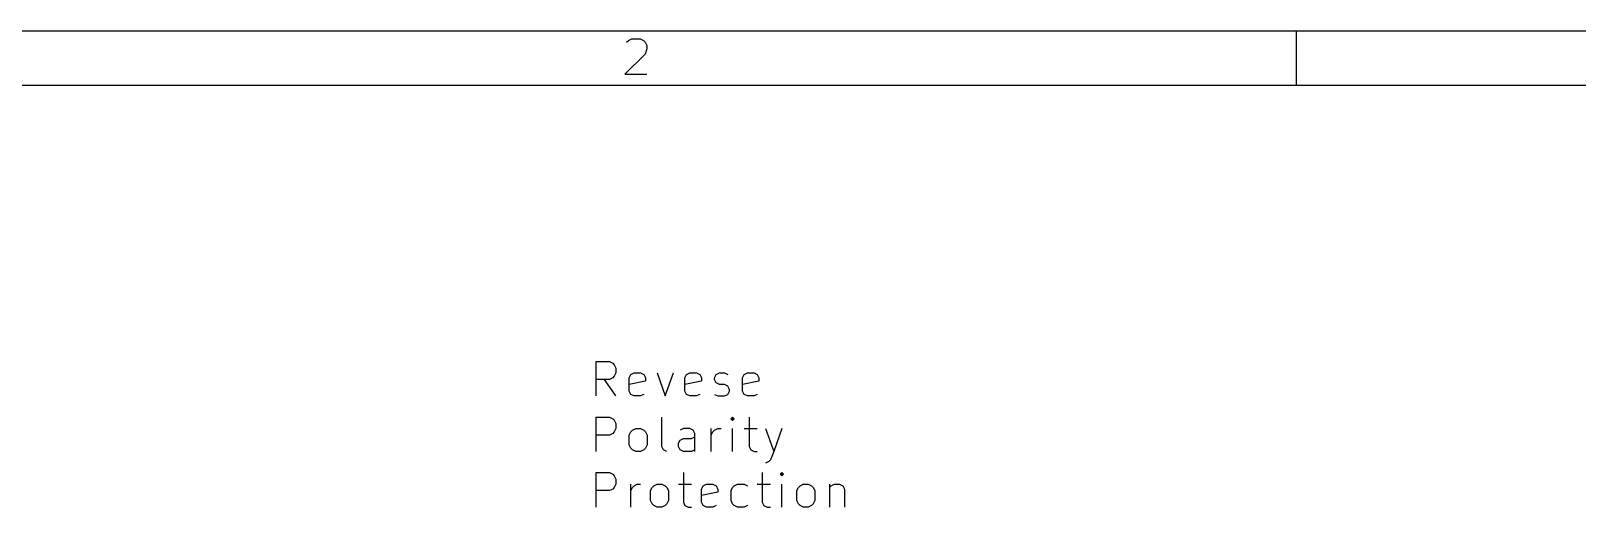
# Model space of a CAD drawing. Header units: millimetres. Extents: x 10 to 287, y -200 to -10.
# Drawn here: x 63.4 to 120.3, y -27.5 to -10 of the extents above; entities that cross this region are included whole.
import ezdxf

# ---------------------------------------------------------------- set-up
doc = ezdxf.new("R2010")
doc.units = ezdxf.units.MM
doc.layers.add('LIGHTBLUE', color=172, linetype='CONTINUOUS')
doc.layers.add('RED', color=14, linetype='CONTINUOUS')

msp = doc.modelspace()

# ---------------------------------------------------------------- linework, layer by layer
at = {"layer": 'LIGHTBLUE', "linetype": 'CONTINUOUS'}
for p, q in [((84.2267, -23.437), (84.2267, -22.167)), ((84.2267, -22.167), (84.7105, -22.167)), ((84.7105, -22.167), (84.8315, -22.2275)), ((84.8315, -22.2275), (84.892, -22.288)), ((84.892, -22.7113), (84.8315, -22.7718)), ((84.892, -22.288), (84.9524, -22.4089)), ((84.9524, -22.5904), (84.892, -22.7113)), ((84.9524, -22.4089), (84.9524, -22.5904)), ((85.4363, -22.7718), (85.4967, -22.6508)), ((85.4967, -22.6508), (85.6177, -22.5904)), ((85.6177, -22.5904), (85.8596, -22.5904)), ((85.8596, -22.5904), (85.9805, -22.6508)), ((85.9805, -22.6508), (86.041, -22.7718)), ((86.4644, -22.5904), (86.7668, -23.437)), ((86.7668, -23.437), (87.0691, -22.5904)), ((87.4925, -22.7718), (87.5529, -22.6508)), ((87.5529, -22.6508), (87.6739, -22.5904)), ((87.6739, -22.5904), (87.9158, -22.5904)), ((87.9158, -22.5904), (88.0367, -22.6508)), ((88.0367, -22.6508), (88.0972, -22.7718)), ((88.5811, -22.7718), (88.6415, -22.6508)), ((88.6415, -22.6508), (88.7625, -22.5904)), ((88.7625, -22.5904), (88.9439, -22.5904)), ((88.9439, -22.5904), (89.0649, -22.6508)), ((89.6092, -22.7718), (89.6696, -22.6508)), ((89.6696, -22.6508), (89.7906, -22.5904)), ((89.7906, -22.5904), (90.0325, -22.5904)), ((90.0325, -22.5904), (90.1534, -22.6508)), ((90.1534, -22.6508), (90.2139, -22.7718)), ((84.7105, -22.8323), (84.2267, -22.8323)), ((84.9524, -23.437), (84.5291, -22.8323)), ((84.8315, -22.7718), (84.7105, -22.8323)), ((85.4363, -23.2556), (85.4363, -22.7718)), ((86.041, -22.8927), (85.4363, -23.0137)), ((85.4967, -23.3766), (85.4363, -23.2556)), ((86.041, -22.7718), (86.041, -22.8927)), ((87.4925, -23.2556), (87.4925, -22.7718)), ((88.0972, -22.8927), (87.4925, -23.0137)), ((87.5529, -23.3766), (87.4925, -23.2556)), ((88.0972, -22.7718), (88.0972, -22.8927)), ((88.5811, -22.8323), (88.5811, -22.7718)), ((88.6415, -22.9532), (88.5811, -22.8323)), ((88.7625, -23.0137), (88.6415, -22.9532)), ((88.9439, -23.0137), (88.7625, -23.0137)), ((89.0649, -23.0742), (88.9439, -23.0137)), ((89.1253, -23.1951), (89.0649, -23.0742)), ((89.0649, -23.3766), (89.1253, -23.2556)), ((89.1253, -23.2556), (89.1253, -23.1951)), ((89.6092, -23.2556), (89.6092, -22.7718)), ((90.2139, -22.8927), (89.6092, -23.0137)), ((89.6696, -23.3766), (89.6092, -23.2556)), ((90.2139, -22.7718), (90.2139, -22.8927)), ((85.6177, -23.437), (85.4967, -23.3766)), ((85.8596, -23.437), (85.6177, -23.437)), ((85.9805, -23.3766), (85.8596, -23.437)), ((87.6739, -23.437), (87.5529, -23.3766)), ((87.9158, -23.437), (87.6739, -23.437)), ((88.0367, -23.3766), (87.9158, -23.437)), ((88.5811, -23.3766), (88.702, -23.437)), ((88.702, -23.437), (88.9439, -23.437)), ((88.9439, -23.437), (89.0649, -23.3766)), ((89.7906, -23.437), (89.6696, -23.3766)), ((90.0325, -23.437), (89.7906, -23.437)), ((90.1534, -23.3766), (90.0325, -23.437)), ((84.2267, -25.4816), (84.2267, -24.2116)), ((84.2267, -24.2116), (84.7105, -24.2116)), ((84.7105, -24.2116), (84.8315, -24.2721)), ((84.8315, -24.2721), (84.892, -24.3326)), ((84.892, -24.3326), (84.9524, -24.4535)), ((84.9524, -24.4535), (84.9524, -24.635)), ((86.6457, -25.3002), (86.6457, -24.2116)), ((89.2461, -24.2116), (89.1857, -24.2721)), ((89.1857, -24.2721), (89.2461, -24.3326)), ((89.3066, -24.2721), (89.2461, -24.2116)), ((89.2461, -24.2116), (89.2461, -24.3326)), ((89.2461, -24.3326), (89.3066, -24.2721)), ((89.8509, -24.2116), (89.8509, -25.3002)), ((84.7105, -24.8769), (84.2267, -24.8769)), ((84.8315, -24.8164), (84.7105, -24.8769)), ((84.892, -24.7559), (84.8315, -24.8164)), ((84.9524, -24.635), (84.892, -24.7559)), ((85.4363, -24.8769), (85.4967, -24.7559)), ((85.4363, -25.2397), (85.4363, -24.8769)), ((85.4967, -24.7559), (85.5572, -24.6954)), ((85.5572, -24.6954), (85.6782, -24.635)), ((85.6782, -24.635), (85.8596, -24.635)), ((85.8596, -24.635), (85.9805, -24.6954)), ((85.9805, -24.6954), (86.041, -24.7559)), ((86.041, -24.7559), (86.1015, -24.8769)), ((86.1015, -24.8769), (86.1015, -25.2397)), ((87.4319, -24.635), (87.3109, -24.6954)), ((87.3109, -25.0583), (87.4319, -24.9978)), ((87.6738, -24.635), (87.4319, -24.635)), ((87.4319, -24.9978), (87.7343, -24.9978)), ((87.7947, -24.6954), (87.6738, -24.635)), ((87.7343, -24.9978), (87.8552, -24.9373)), ((87.8552, -24.8164), (87.7947, -24.6954)), ((87.8552, -25.4816), (87.8552, -24.8164)), ((88.4599, -25.4816), (88.4599, -24.635)), ((88.4599, -24.8769), (88.5204, -24.7559)), ((88.5204, -24.7559), (88.5809, -24.6954)), ((88.5809, -24.6954), (88.7018, -24.635)), ((88.7018, -24.635), (88.8228, -24.635)), ((89.2461, -25.4816), (89.2461, -24.635)), ((89.6695, -24.635), (90.1533, -24.635)), ((90.4557, -24.635), (90.7581, -25.4816)), ((91.0604, -24.635), (90.7581, -25.4816)), ((85.4967, -25.3607), (85.4363, -25.2397)), ((85.5572, -25.4212), (85.4967, -25.3607)), ((85.6782, -25.4816), (85.5572, -25.4212)), ((85.8596, -25.4816), (85.6782, -25.4816)), ((85.9805, -25.4212), (85.8596, -25.4816)), ((86.041, -25.3607), (85.9805, -25.4212)), ((86.1015, -25.2397), (86.041, -25.3607)), ((86.7062, -25.4212), (86.6457, -25.3002)), ((86.8272, -25.4816), (86.7062, -25.4212)), ((87.2505, -25.1792), (87.3109, -25.0583)), ((87.2505, -25.3002), (87.2505, -25.1792)), ((87.3109, -25.4212), (87.2505, -25.3002)), ((87.4319, -25.4816), (87.3109, -25.4212)), ((87.7343, -25.4816), (87.4319, -25.4816)), ((87.8552, -25.4212), (87.7343, -25.4816)), ((89.8509, -25.3002), (89.9114, -25.4212)), ((89.9114, -25.4212), (90.0324, -25.4816)), ((90.0324, -25.4816), (90.1533, -25.4816)), ((90.7581, -25.4816), (90.6371, -25.784)), ((90.5766, -25.8445), (90.4557, -25.905)), ((90.6371, -25.784), (90.5766, -25.8445)), ((84.2267, -27.5262), (84.2267, -26.2562)), ((84.2267, -26.2562), (84.7105, -26.2562)), ((84.7105, -26.2562), (84.8315, -26.3167)), ((84.8315, -26.3167), (84.892, -26.3772)), ((84.892, -26.3772), (84.9524, -26.4981)), ((84.9524, -26.6796), (84.892, -26.8005)), ((84.9524, -26.4981), (84.9524, -26.6796)), ((85.4967, -27.5262), (85.4967, -26.6796)), ((85.5572, -26.8005), (85.6177, -26.74)), ((85.6177, -26.74), (85.7386, -26.6796)), ((85.7386, -26.6796), (85.8596, -26.6796)), ((86.2829, -26.8005), (86.3434, -26.74)), ((86.3434, -26.74), (86.4644, -26.6796)), ((86.4644, -26.6796), (86.6458, -26.6796)), ((86.6458, -26.6796), (86.7667, -26.74)), ((86.7667, -26.74), (86.8272, -26.8005)), ((87.2505, -26.6796), (87.7343, -26.6796)), ((87.4319, -26.2562), (87.4319, -27.3448)), ((88.0972, -26.861), (88.1576, -26.74)), ((88.1576, -26.74), (88.2786, -26.6796)), ((88.2786, -26.6796), (88.5205, -26.6796)), ((88.5205, -26.6796), (88.6414, -26.74)), ((88.6414, -26.74), (88.7019, -26.861)), ((89.2462, -26.8005), (89.3067, -26.74)), ((89.3067, -26.74), (89.4277, -26.6796)), ((89.4277, -26.6796), (89.6696, -26.6796)), ((89.6696, -26.6796), (89.7905, -26.74)), ((90.1534, -26.6796), (90.6372, -26.6796)), ((90.3348, -26.2562), (90.3348, -27.3448)), ((91.0605, -26.2562), (91.0001, -26.3167)), ((91.0001, -26.3167), (91.0605, -26.3772)), ((91.121, -26.3167), (91.0605, -26.2562)), ((91.0605, -26.2562), (91.0605, -26.3772)), ((91.0605, -26.3772), (91.121, -26.3167)), ((91.0605, -27.5262), (91.0605, -26.6796)), ((91.6653, -26.8005), (91.7258, -26.74)), ((91.7258, -26.74), (91.8468, -26.6796)), ((91.8468, -26.6796), (92.0282, -26.6796)), ((92.0282, -26.6796), (92.1491, -26.74)), ((92.1491, -26.74), (92.2096, -26.8005)), ((92.8143, -26.6796), (92.8143, -27.5262)), ((92.8143, -26.8005), (92.8748, -26.74)), ((92.8748, -26.74), (92.9958, -26.6796)), ((92.9958, -26.6796), (93.1772, -26.6796)), ((93.1772, -26.6796), (93.2981, -26.74)), ((93.2981, -26.74), (93.3586, -26.861)), ((84.7105, -26.9215), (84.2267, -26.9215)), ((84.8315, -26.861), (84.7105, -26.9215)), ((84.892, -26.8005), (84.8315, -26.861)), ((85.4967, -26.9215), (85.5572, -26.8005)), ((86.2225, -26.9215), (86.2829, -26.8005)), ((86.2225, -27.2843), (86.2225, -26.9215)), ((86.2829, -27.4053), (86.2225, -27.2843)), ((86.8272, -26.8005), (86.8877, -26.9215)), ((86.8877, -27.2843), (86.8272, -27.4053)), ((86.8877, -26.9215), (86.8877, -27.2843)), ((88.0972, -27.3448), (88.0972, -26.861)), ((88.7019, -26.9819), (88.0972, -27.1029)), ((88.7019, -26.861), (88.7019, -26.9819)), ((89.1858, -26.9215), (89.2462, -26.8005)), ((89.1858, -27.2843), (89.1858, -26.9215)), ((89.2462, -27.4053), (89.1858, -27.2843)), ((91.6049, -26.9215), (91.6653, -26.8005)), ((91.6049, -27.2843), (91.6049, -26.9215)), ((91.6653, -27.4053), (91.6049, -27.2843)), ((92.2096, -26.8005), (92.2701, -26.9215)), ((92.2701, -27.2843), (92.2096, -27.4053)), ((92.2701, -26.9215), (92.2701, -27.2843)), ((93.3586, -26.861), (93.3586, -27.5262)), ((86.3434, -27.4658), (86.2829, -27.4053)), ((86.4644, -27.5262), (86.3434, -27.4658)), ((86.6458, -27.5262), (86.4644, -27.5262)), ((86.7667, -27.4658), (86.6458, -27.5262)), ((86.8272, -27.4053), (86.7667, -27.4658)), ((87.4319, -27.3448), (87.4924, -27.4658)), ((87.4924, -27.4658), (87.6134, -27.5262)), ((87.6134, -27.5262), (87.7343, -27.5262)), ((88.1576, -27.4658), (88.0972, -27.3448)), ((88.2786, -27.5262), (88.1576, -27.4658)), ((88.5205, -27.5262), (88.2786, -27.5262)), ((88.6414, -27.4658), (88.5205, -27.5262)), ((89.3067, -27.4658), (89.2462, -27.4053)), ((89.4277, -27.5262), (89.3067, -27.4658)), ((89.6696, -27.5262), (89.4277, -27.5262)), ((89.7905, -27.4658), (89.6696, -27.5262)), ((90.3348, -27.3448), (90.3953, -27.4658)), ((90.3953, -27.4658), (90.5163, -27.5262)), ((90.5163, -27.5262), (90.6372, -27.5262)), ((91.7258, -27.4658), (91.6653, -27.4053)), ((91.8468, -27.5262), (91.7258, -27.4658)), ((92.0282, -27.5262), (91.8468, -27.5262)), ((92.1491, -27.4658), (92.0282, -27.5262)), ((92.2096, -27.4053), (92.1491, -27.4658))]:
    msp.add_line(p, q, dxfattribs=at)
at = {"layer": 'RED', "linetype": 'CONTINUOUS'}
for p, q in [((10, -10), (287.0022, -10)), ((110, -12), (110, -10)), ((85.3462, -10.4175), (85.4081, -10.3556)), ((85.4081, -10.3556), (85.5319, -10.2937)), ((85.5319, -10.2937), (85.8414, -10.2937)), ((85.8414, -10.2937), (85.9652, -10.3556)), ((85.9652, -10.3556), (86.0271, -10.4175)), ((86.0271, -10.4175), (86.089, -10.5413)), ((86.089, -10.6651), (86.0271, -10.8508)), ((86.089, -10.5413), (86.089, -10.6651)), ((86.0271, -10.8508), (85.2843, -11.5937)), ((85.2843, -11.5937), (86.089, -11.5937)), ((12, -12), (285.0022, -12))]:
    msp.add_line(p, q, dxfattribs=at)

doc.saveas('drawing.dxf')
